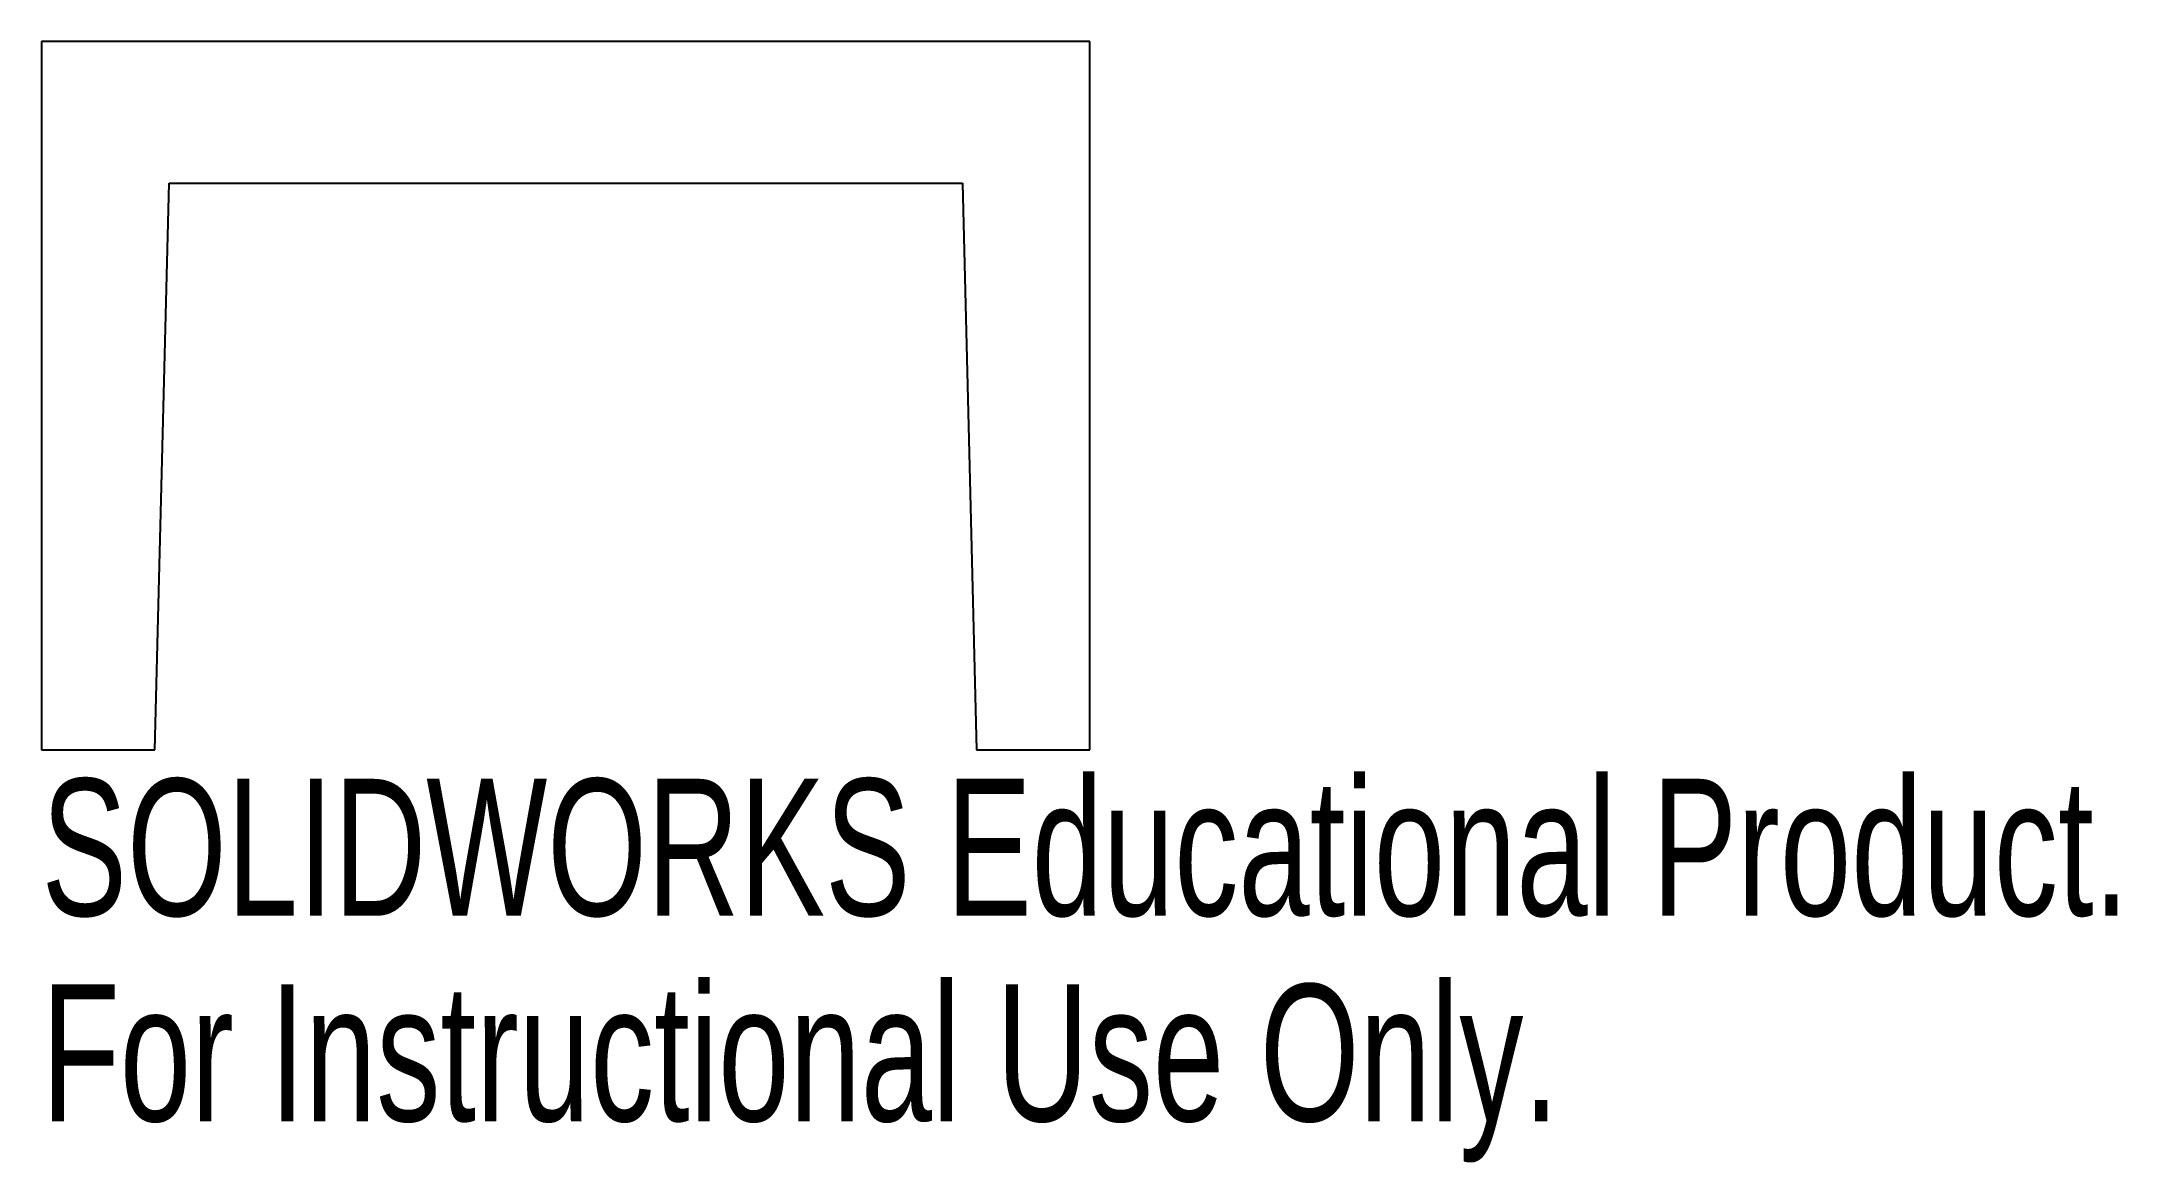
# Model space of a CAD drawing. Header units: millimetres. Extents: x -3.5 to 69.8, y -2.6 to 37.
import ezdxf

# ---------------------------------------------------------------- set-up
doc = ezdxf.new("R2010")
doc.units = ezdxf.units.MM
doc.styles.add('SLDTEXTSTYLE0', font='TXT', dxfattribs={"width": 0.7})

msp = doc.modelspace()

# ---------------------------------------------------------------- linework, layer by layer
at = {"color": 7, "linetype": 'Continuous', "lineweight": 25}
for p, q in [((-3.5, 37), (-3.5, 12)), ((33.5, 37), (-3.5, 37)), ((33.5, 12), (33.5, 37)), ((0.5, 12), (1, 32)), ((1, 32), (29, 32)), ((29, 32), (29.5, 12)), ((-3.5, 12), (0.5, 12)), ((29.5, 12), (33.5, 12))]:
    msp.add_line(p, q, dxfattribs=at)

# ---------------------------------------------------------------- texts
at = {"color": 7, "linetype": 'Continuous', "char_height": 4.83362, "attachment_point": 1, "style": 'SLDTEXTSTYLE0'}
for s, insert in [('SOLIDWORKS Educational Product.', (-3.5, 10.98)), ('For Instructional Use Only.', (-3.5, 3.73))]:
    msp.add_mtext(s, dxfattribs=dict(at, insert=insert))

doc.saveas('drawing.dxf')
